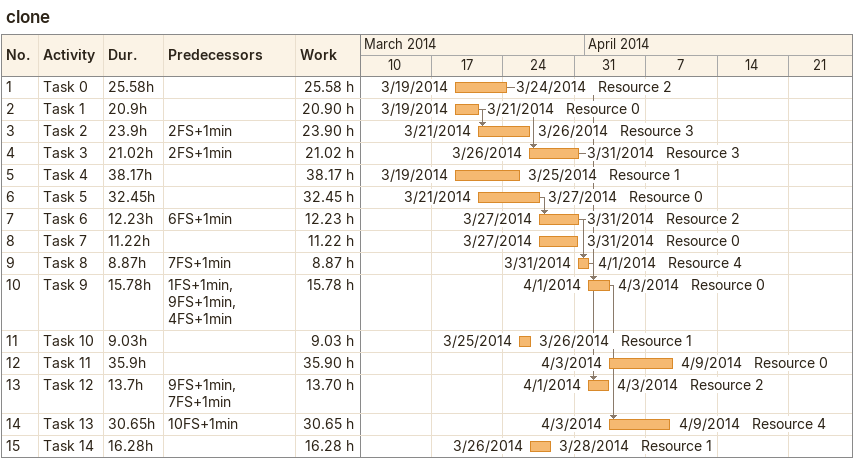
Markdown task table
clone

| ID | Task | Duration | Start | Finish | Predecessors | Resources | Work (h) |
|---|---|---|---|---|---|---|---|
| 1 | Task 0 | 25.58h | 2014-03-19 | 2014-03-24 |  | Resource 2 | 25.58 |
| 2 | Task 1 | 20.9h | 2014-03-19 | 2014-03-21 |  | Resource 0 | 20.90 |
| 3 | Task 2 | 23.9h | 2014-03-21 | 2014-03-26 | 2FS+1min | Resource 3 | 23.90 |
| 4 | Task 3 | 21.02h | 2014-03-26 | 2014-03-31 | 2FS+1min | Resource 3 | 21.02 |
| 5 | Task 4 | 38.17h | 2014-03-19 | 2014-03-25 |  | Resource 1 | 38.17 |
| 6 | Task 5 | 32.45h | 2014-03-21 | 2014-03-27 |  | Resource 0 | 32.45 |
| 7 | Task 6 | 12.23h | 2014-03-27 | 2014-03-31 | 6FS+1min | Resource 2 | 12.23 |
| 8 | Task 7 | 11.22h | 2014-03-27 | 2014-03-31 |  | Resource 0 | 11.22 |
| 9 | Task 8 | 8.87h | 2014-03-31 | 2014-04-01 | 7FS+1min | Resource 4 | 8.87 |
| 10 | Task 9 | 15.78h | 2014-04-01 | 2014-04-03 | 1FS+1min, 9FS+1min, 4FS+1min | Resource 0 | 15.78 |
| 11 | Task 10 | 9.03h | 2014-03-25 | 2014-03-26 |  | Resource 1 | 9.03 |
| 12 | Task 11 | 35.9h | 2014-04-03 | 2014-04-09 |  | Resource 0 | 35.90 |
| 13 | Task 12 | 13.7h | 2014-04-01 | 2014-04-03 | 9FS+1min, 7FS+1min | Resource 2 | 13.70 |
| 14 | Task 13 | 30.65h | 2014-04-03 | 2014-04-09 | 10FS+1min | Resource 4 | 30.65 |
| 15 | Task 14 | 16.28h | 2014-03-26 | 2014-03-28 |  | Resource 1 | 16.28 |
